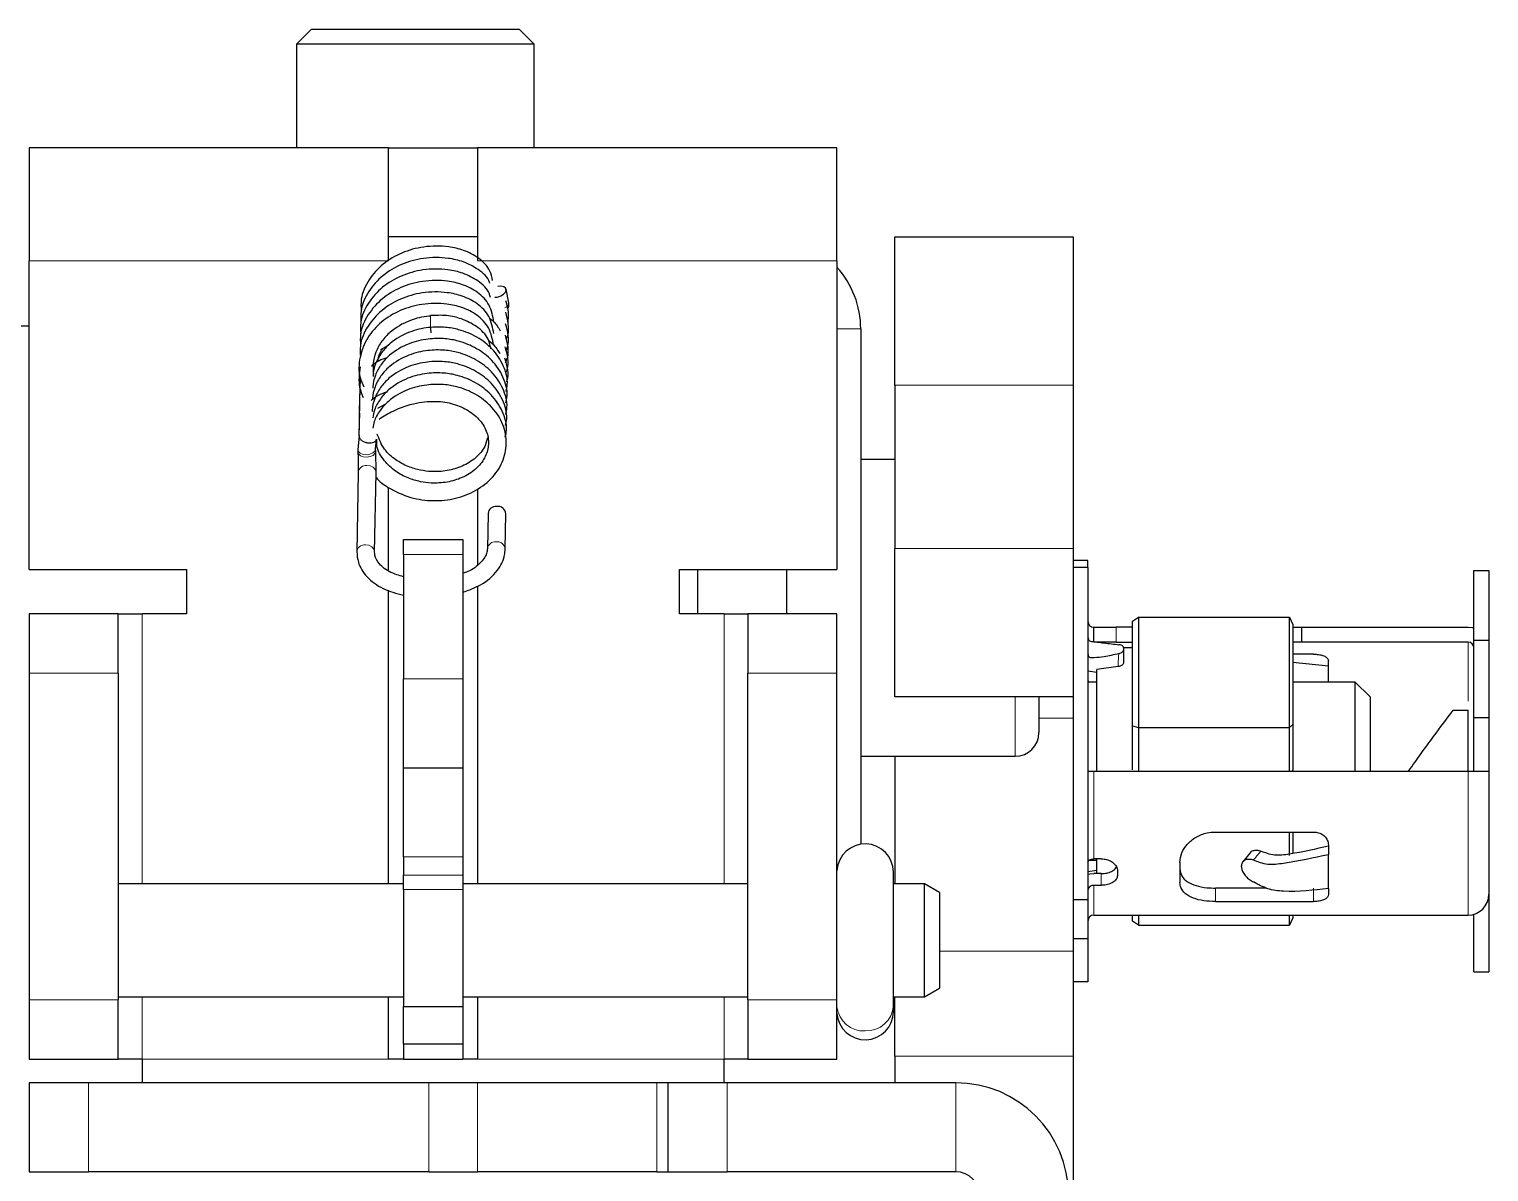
# Model space of a CAD drawing. Header units: millimetres. Extents: x -827 to 1057, y -90 to 1990.
# Drawn here: x -64.05 to -14.9, y -43.74 to -5.24 of the extents above; entities that cross this region are included whole.
import ezdxf

# ---------------------------------------------------------------- set-up
doc = ezdxf.new("R2010")
doc.units = ezdxf.units.MM

msp = doc.modelspace()

# ---------------------------------------------------------------- linework, layer by layer
at = {"color": 7, "linetype": 'Continuous', "lineweight": 25}
for p, q in [((-54.545, -5.237), (-55.045, -5.737)), ((-54.545, -5.237), (-50.741, -5.237)), ((-50.741, -5.237), (-47.545, -5.237)), ((-47.045, -5.737), (-47.545, -5.237)), ((-55.045, -5.737), (-55.045, -9.237)), ((-50.697, -5.737), (-55.045, -5.737)), ((-47.045, -5.737), (-50.697, -5.737)), ((-47.045, -9.237), (-47.045, -5.737)), ((-51.945, -9.237), (-64.045, -9.237)), ((-64.045, -9.237), (-64.045, -13.037)), ((-51.945, -13.037), (-51.945, -9.237)), ((-51.945, -9.237), (-48.945, -9.237)), ((-36.845, -9.237), (-48.945, -9.237)), ((-48.945, -9.237), (-48.945, -13.037)), ((-36.845, -13.037), (-36.845, -9.237)), ((-48.945, -12.237), (-51.945, -12.237)), ((-34.895, -12.237), (-28.895, -12.237)), ((-34.895, -17.237), (-34.895, -12.237)), ((-28.895, -12.237), (-28.895, -17.237)), ((-64.045, -23.437), (-64.045, -13.037)), ((-36.845, -13.037), (-36.845, -23.437)), ((-47.898, -14.468), (-47.988, -13.991)), ((-47.894, -14.549), (-47.898, -14.468)), ((-47.891, -14.589), (-47.894, -14.549)), ((-64.545, -15.237), (-64.045, -15.237)), ((-36.045, -15.337), (-36.045, -32.7)), ((-52.21, -16.033), (-51.946, -15.887)), ((-52.905, -17.005), (-52.925, -17.694)), ((-52.912, -17.392), (-52.931, -18.085)), ((-34.895, -17.237), (-34.895, -22.737)), ((-28.895, -17.237), (-28.895, -22.737)), ((-52.926, -18.165), (-52.943, -18.867)), ((-52.919, -17.778), (-52.936, -18.429)), ((-52.308, -18.011), (-52.038, -17.857)), ((-52.933, -18.551), (-52.942, -18.937)), ((-52.938, -18.926), (-52.982, -19.409)), ((-52.383, -19.382), (-52.354, -19.063)), ((-52.982, -19.409), (-52.979, -19.489)), ((-52.379, -19.462), (-52.383, -19.382)), ((-34.895, -19.737), (-36.045, -19.737)), ((-52.966, -20.169), (-53.014, -22.845)), ((-52.414, -22.856), (-52.366, -20.18)), ((-51.945, -23.481), (-51.945, -20.679)), ((-48.945, -20.725), (-48.945, -23.282)), ((-48.596, -21.553), (-48.617, -22.743)), ((-48.017, -22.753), (-47.996, -21.564)), ((-51.445, -22.437), (-49.445, -22.437)), ((-51.445, -22.937), (-51.445, -22.437)), ((-49.445, -22.437), (-49.445, -22.937)), ((-51.445, -22.937), (-51.445, -27.121)), ((-49.445, -22.937), (-49.445, -27.121)), ((-48.617, -22.729), (-48.617, -22.743)), ((-34.895, -27.737), (-34.895, -22.737)), ((-28.895, -22.737), (-28.895, -27.737)), ((-64.045, -23.437), (-58.745, -23.437)), ((-58.745, -23.437), (-58.745, -24.937)), ((-42.145, -23.437), (-36.845, -23.437)), ((-42.145, -24.937), (-42.145, -23.437)), ((-41.545, -23.437), (-41.545, -24.937)), ((-38.545, -23.437), (-38.545, -24.937)), ((-28.395, -23.137), (-28.895, -23.137)), ((-28.395, -23.379), (-28.895, -23.379)), ((-28.395, -23.379), (-28.395, -23.137)), ((-28.395, -23.379), (-28.395, -34.559)), ((-15.395, -23.479), (-14.895, -23.479)), ((-15.395, -25.821), (-15.395, -23.479)), ((-14.895, -23.479), (-14.895, -25.821)), ((-48.945, -24.001), (-48.945, -34.037)), ((-51.945, -34.037), (-51.945, -24.142)), ((-61.045, -24.937), (-64.045, -24.937)), ((-64.045, -24.937), (-64.045, -26.937)), ((-61.045, -26.937), (-61.045, -24.937)), ((-61.045, -24.937), (-60.245, -24.937)), ((-58.745, -24.937), (-60.245, -24.937)), ((-40.645, -24.937), (-42.145, -24.937)), ((-40.645, -24.937), (-39.845, -24.937)), ((-36.845, -24.937), (-39.845, -24.937)), ((-39.845, -24.937), (-39.845, -26.937)), ((-36.845, -26.937), (-36.845, -24.937)), ((-26.895, -25.186), (-26.695, -25.044)), ((-26.695, -25.044), (-26.695, -28.768)), ((-26.695, -25.044), (-21.611, -25.044)), ((-21.611, -28.768), (-21.611, -25.044)), ((-21.611, -25.044), (-21.495, -25.291)), ((-28.195, -25.887), (-28.195, -25.387)), ((-28.195, -25.387), (-27.445, -25.387)), ((-26.895, -25.387), (-27.445, -25.387)), ((-26.895, -28.71), (-26.895, -25.186)), ((-21.495, -25.291), (-21.495, -28.668)), ((-21.495, -25.387), (-21.195, -25.387)), ((-21.195, -25.887), (-21.195, -25.387)), ((-21.195, -25.387), (-15.595, -25.387)), ((-27.445, -25.887), (-28.195, -25.887)), ((-27.445, -25.887), (-26.895, -25.887)), ((-21.195, -25.887), (-21.495, -25.887)), ((-15.595, -25.887), (-21.195, -25.887)), ((-15.395, -25.821), (-14.895, -25.821)), ((-15.395, -28.431), (-15.395, -25.821)), ((-14.895, -25.821), (-14.895, -28.431)), ((-27.195, -26.074), (-27.195, -26.149)), ((-26.895, -26.087), (-27.195, -26.087)), ((-20.795, -26.294), (-21.495, -26.294)), ((-20.295, -26.696), (-20.295, -26.532)), ((-64.045, -26.937), (-64.045, -37.937)), ((-61.045, -26.937), (-61.045, -37.937)), ((-39.845, -37.937), (-39.845, -26.937)), ((-36.845, -37.937), (-36.845, -26.937)), ((-28.395, -26.86), (-28.095, -26.904)), ((-27.381, -26.714), (-28.095, -26.814)), ((-28.095, -30.237), (-28.095, -26.814)), ((-20.295, -26.696), (-21.495, -26.577)), ((-20.295, -27.237), (-20.295, -26.696)), ((-51.445, -30.121), (-51.445, -27.121)), ((-49.445, -27.121), (-49.445, -30.121)), ((-28.095, -27.237), (-28.395, -27.237)), ((-19.395, -27.237), (-21.495, -27.237)), ((-18.895, -27.737), (-19.395, -27.237)), ((-19.395, -30.237), (-19.395, -27.237)), ((-28.895, -27.737), (-34.895, -27.737)), ((-30.045, -27.737), (-30.045, -28.937)), ((-28.895, -27.737), (-28.895, -28.449)), ((-18.895, -27.737), (-18.895, -30.237)), ((-28.895, -28.449), (-28.895, -36.307)), ((-16.095, -28.187), (-15.595, -28.187)), ((-15.395, -28.431), (-14.895, -28.431)), ((-15.395, -30.237), (-15.395, -28.431)), ((-14.895, -28.431), (-14.895, -30.237)), ((-26.895, -30.19), (-26.895, -28.71)), ((-26.895, -28.71), (-26.695, -28.768)), ((-26.695, -28.768), (-26.695, -30.237)), ((-26.695, -28.768), (-21.611, -28.768)), ((-21.611, -28.768), (-21.495, -28.668)), ((-21.611, -30.237), (-21.611, -28.768)), ((-21.495, -28.668), (-21.495, -30.208)), ((-36.045, -29.737), (-30.845, -29.737)), ((-34.895, -29.737), (-34.895, -34.037)), ((-51.445, -30.121), (-49.445, -30.121)), ((-51.445, -33.121), (-51.445, -30.121)), ((-49.445, -30.121), (-49.445, -33.121)), ((-28.395, -30.237), (-28.195, -30.237)), ((-28.195, -30.237), (-17.595, -30.237)), ((-21.524, -30.237), (-21.495, -30.208)), ((-17.595, -30.237), (-15.595, -30.237)), ((-15.595, -30.237), (-14.895, -30.237)), ((-14.895, -30.237), (-14.895, -34.387)), ((-24.095, -32.287), (-20.795, -32.287)), ((-21.611, -33.077), (-21.611, -32.287)), ((-21.495, -32.287), (-21.495, -33.016)), ((-20.295, -32.729), (-20.295, -33.054)), ((-51.445, -33.121), (-51.445, -33.738)), ((-49.445, -33.121), (-49.445, -33.738)), ((-28.354, -33.237), (-28.095, -33.237)), ((-27.945, -33.189), (-28.195, -33.189)), ((-28.095, -33.688), (-28.095, -33.189)), ((-25.295, -33.31), (-25.295, -33.989)), ((-22.946, -32.998), (-23.178, -33.292)), ((-22.905, -32.954), (-22.942, -33.001)), ((-20.295, -34.185), (-20.295, -33.054)), ((-51.445, -34.221), (-51.445, -33.738)), ((-49.445, -33.738), (-49.445, -34.221)), ((-34.947, -38.126), (-34.947, -33.638)), ((-28.395, -33.613), (-28.095, -33.57)), ((-27.945, -33.688), (-28.195, -33.688)), ((-27.395, -33.607), (-27.395, -33.725)), ((-23.222, -33.458), (-23.222, -33.429)), ((-64.045, -34.037), (-64.048, -34.037)), ((-51.445, -34.037), (-61.045, -34.037)), ((-51.445, -34.221), (-51.445, -38.163)), ((-39.845, -34.037), (-49.445, -34.037)), ((-49.445, -34.221), (-49.445, -38.163)), ((-33.895, -34.037), (-34.947, -34.037)), ((-33.395, -34.326), (-33.895, -34.037)), ((-33.895, -35.937), (-33.895, -34.037)), ((-33.395, -34.326), (-33.395, -35.937)), ((-27.945, -34.085), (-28.195, -34.085)), ((-22.376, -34.179), (-24.095, -34.179)), ((-20.295, -34.185), (-20.295, -34.398)), ((-14.895, -34.387), (-14.895, -36.995)), ((-28.895, -34.559), (-28.395, -34.559)), ((-28.395, -34.559), (-28.395, -35.87)), ((-24.095, -34.632), (-20.795, -34.632)), ((-28.195, -35.087), (-21.195, -35.087)), ((-26.895, -35.287), (-26.895, -35.087)), ((-26.695, -35.43), (-26.895, -35.287)), ((-26.695, -35.087), (-26.695, -35.43)), ((-21.611, -35.43), (-21.611, -35.087)), ((-21.495, -35.183), (-21.611, -35.43)), ((-21.495, -35.087), (-21.495, -35.183)), ((-21.195, -35.087), (-15.595, -35.087)), ((-15.395, -36.995), (-15.395, -35.058)), ((-28.895, -35.87), (-28.395, -35.87)), ((-28.395, -35.87), (-28.395, -37.337)), ((-26.695, -35.43), (-21.611, -35.43)), ((-33.895, -37.837), (-33.895, -35.937)), ((-33.395, -35.937), (-33.395, -37.548)), ((-28.895, -36.307), (-28.895, -39.843)), ((-28.395, -37.337), (-28.895, -37.337)), ((-15.395, -36.995), (-14.895, -36.995)), ((-64.048, -37.837), (-64.045, -37.837)), ((-61.045, -37.837), (-51.445, -37.837)), ((-51.945, -39.937), (-51.945, -37.837)), ((-49.445, -37.837), (-39.845, -37.837)), ((-48.945, -37.837), (-48.945, -39.937)), ((-34.947, -37.837), (-33.895, -37.837)), ((-34.895, -39.843), (-34.895, -37.837)), ((-33.895, -37.837), (-33.395, -37.548)), ((-64.045, -37.937), (-64.045, -39.937)), ((-61.045, -39.937), (-61.045, -37.937)), ((-51.445, -38.163), (-49.445, -38.163)), ((-51.445, -39.437), (-51.445, -38.163)), ((-49.445, -38.163), (-49.445, -39.437)), ((-39.845, -37.937), (-39.845, -39.937)), ((-36.845, -39.937), (-36.845, -37.937)), ((-34.947, -38.338), (-34.947, -38.126)), ((-49.445, -39.437), (-51.445, -39.437)), ((-51.445, -39.437), (-51.445, -39.937)), ((-49.445, -39.437), (-49.445, -39.937)), ((-64.045, -39.937), (-61.045, -39.937)), ((-60.245, -39.937), (-61.045, -39.937)), ((-60.245, -39.937), (-60.245, -40.737)), ((-51.445, -39.937), (-51.945, -39.937)), ((-51.445, -39.937), (-49.445, -39.937)), ((-48.945, -39.937), (-49.445, -39.937)), ((-40.645, -40.737), (-40.645, -39.937)), ((-39.845, -39.937), (-40.645, -39.937)), ((-39.845, -39.937), (-36.845, -39.937)), ((-34.895, -39.843), (-34.895, -40.737)), ((-28.895, -39.843), (-28.895, -44.46)), ((-64.045, -40.737), (-64.045, -43.737)), ((-62.045, -40.737), (-64.045, -40.737)), ((-50.586, -40.737), (-62.045, -40.737)), ((-48.948, -40.737), (-50.586, -40.737)), ((-42.907, -40.737), (-48.948, -40.737)), ((-42.545, -40.737), (-42.907, -40.737)), ((-42.545, -40.737), (-42.545, -43.737)), ((-40.545, -40.737), (-42.545, -40.737)), ((-32.845, -40.737), (-40.545, -40.737)), ((-64.045, -43.737), (-62.045, -43.737)), ((-50.586, -43.737), (-62.045, -43.737)), ((-50.586, -43.737), (-48.948, -43.737)), ((-42.907, -43.737), (-48.948, -43.737)), ((-42.907, -43.737), (-42.545, -43.737)), ((-42.545, -43.737), (-40.545, -43.737)), ((-32.845, -43.737), (-40.545, -43.737))]:
    msp.add_line(p, q, dxfattribs=at)
at = {"color": 8, "linetype": 'Continuous', "lineweight": 18}
for p, q in [((-64.045, -13.037), (-51.945, -13.037)), ((-48.945, -13.037), (-36.845, -13.037)), ((-36.845, -15.337), (-36.045, -15.337)), ((-28.895, -17.237), (-34.895, -17.237)), ((-49.445, -22.937), (-51.445, -22.937)), ((-34.895, -22.737), (-28.895, -22.737)), ((-60.245, -24.937), (-60.245, -34.037)), ((-40.645, -34.037), (-40.645, -24.937)), ((-27.445, -25.387), (-27.445, -25.887)), ((-15.595, -27.878), (-15.595, -25.887)), ((-64.045, -26.937), (-61.045, -26.937)), ((-39.845, -26.937), (-36.845, -26.937)), ((-51.445, -27.121), (-49.445, -27.121)), ((-30.845, -29.737), (-30.845, -27.737)), ((-28.895, -28.449), (-30.045, -28.449)), ((-28.195, -30.237), (-28.195, -33.189)), ((-15.595, -35.087), (-15.595, -30.237)), ((-49.445, -33.121), (-51.445, -33.121)), ((-51.445, -33.738), (-49.445, -33.738)), ((-27.945, -34.085), (-27.945, -33.688)), ((-49.445, -34.221), (-51.445, -34.221)), ((-28.195, -34.085), (-28.195, -35.087)), ((-24.095, -34.179), (-24.095, -34.632)), ((-20.795, -34.632), (-20.795, -34.179)), ((-33.395, -36.307), (-28.895, -36.307)), ((-60.245, -37.837), (-60.245, -39.937)), ((-40.645, -39.937), (-40.645, -37.837)), ((-61.045, -37.937), (-64.045, -37.937)), ((-36.845, -37.937), (-39.845, -37.937)), ((-60.245, -39.937), (-51.945, -39.937)), ((-48.945, -39.937), (-40.645, -39.937)), ((-28.895, -39.843), (-34.895, -39.843)), ((-62.045, -43.737), (-62.045, -40.737)), ((-50.586, -40.737), (-50.586, -43.737)), ((-48.948, -43.737), (-48.948, -40.737)), ((-42.907, -40.737), (-42.907, -43.737)), ((-40.545, -43.737), (-40.545, -40.737)), ((-32.845, -43.737), (-32.845, -40.737))]:
    msp.add_line(p, q, dxfattribs=at)
at = {"color": 7, "linetype": 'Continuous', "lineweight": 25, "flags": 128}
for points in [[(-48.366, -14.272), (-48.276, -14.264), (-48.165, -14.227), (-48.07, -14.169), (-48.006, -14.098), (-47.983, -14.025), (-48.004, -13.961), (-48.066, -13.916), (-48.159, -13.898), (-48.27, -13.907), (-48.27, -13.907)], [(-15.595, -25.387), (-15.458, -25.4), (-15.395, -25.416)], [(-28.395, -33.311), (-28.391, -33.287), (-28.38, -33.264), (-28.361, -33.243), (-28.336, -33.225), (-28.306, -33.21), (-28.272, -33.199), (-28.234, -33.192), (-28.195, -33.189)], [(-28.395, -33.711), (-28.332, -33.699), (-28.195, -33.688)]]:
    msp.add_lwpolyline(points, dxfattribs=at)
at = {"color": 8, "linetype": 'Continuous', "lineweight": 18, "flags": 128}
for points in [[(-52.982, -19.409), (-52.961, -19.47), (-52.897, -19.526), (-52.8, -19.563), (-52.686, -19.574)], [(-52.979, -19.49), (-52.957, -19.55), (-52.893, -19.607), (-52.797, -19.643), (-52.682, -19.654)], [(-52.686, -19.574), (-52.571, -19.557), (-52.473, -19.516), (-52.407, -19.457), (-52.383, -19.388), (-52.383, -19.382)], [(-52.682, -19.654), (-52.567, -19.638), (-52.469, -19.597), (-52.403, -19.537), (-52.379, -19.469), (-52.379, -19.462)], [(-52.677, -19.934), (-52.561, -19.949), (-52.462, -19.999), (-52.393, -20.076), (-52.366, -20.168), (-52.366, -20.18)], [(-52.725, -22.61), (-52.61, -22.625), (-52.51, -22.675), (-52.441, -22.752), (-52.414, -22.844), (-52.414, -22.854)]]:
    msp.add_lwpolyline(points, dxfattribs=at)
at = {"color": 7, "linetype": 'Continuous', "lineweight": 25}
for centre, radius, start, end in [((-39.145, -15.337), 3.1, 0, 42.1034), ((-49.21, -15.278), 1.321, 180.0381, 188.145), ((-48.327, -21.588), 0.271, 85.7342, 172.6885), ((-48.27, -21.59), 0.275, 5.4442, 97.7621), ((-28.195, -25.187), 0.2, 180, 270), ((-15.595, -26.087), 0.2, 360, 90), ((-28.296, -27.156), 0.0996, 183.9279, 234.4668), ((-30.845, -28.937), 0.8, 270, 360), ((-35.897, -33.638), 0.95, 0, 176.4386), ((-28.214, -34.267), 0.183, 84.1876, 172.6661), ((-15.595, -34.387), 0.7, 270, 0), ((-28.195, -35.287), 0.2, 90, 180), ((-35.897, -38.338), 0.95, 183.5614, 0), ((-32.845, -44.537), 3.8, 360, 90), ((-32.845, -44.537), 0.8, 0, 90)]:
    msp.add_arc(centre, radius, start, end, dxfattribs=at)
at = {"color": 8, "linetype": 'Continuous', "lineweight": 18}
for centre, radius, start, end in [((-48.078, -14.452), 0.181, 283.9059, 354.8614), ((-48.03, -14.55), 0.136, 306.9951, 0.3431), ((-44.534, -15.013), 6.004, 178.959, 182.5439), ((-52.697, -20.204), 0.271, 85.7342, 172.6885), ((-52.745, -22.88), 0.271, 85.7356, 172.6709), ((-48.348, -22.78), 0.274, 86.0004, 169.2855), ((-48.291, -22.78), 0.275, 5.4536, 97.7613), ((-35.936, -38.076), 0.915, 186.4958, 272.46), ((-35.856, -38.081), 0.91, 267.4181, 357.1613)]:
    msp.add_arc(centre, radius, start, end, dxfattribs=at)
at = {"color": 7, "linetype": 'Continuous', "lineweight": 25}
for points, knots in [([(-48.444, -13.703), (-48.466, -13.594), (-48.526, -13.296), (-48.883, -12.945), (-49.38, -12.682), (-50.011, -12.534), (-50.744, -12.538), (-51.51, -12.749), (-52.156, -13.132), (-52.634, -13.674), (-52.893, -14.237), (-52.875, -14.603), (-52.868, -14.737)], [0, 0, 0, 0, 0.060984, 0.166578, 0.261148, 0.340769, 0.466556, 0.580637, 0.694456, 0.810273, 0.930746, 1, 1, 1, 1]), ([(-48.534, -13.799), (-48.536, -13.789), (-48.589, -13.596), (-48.902, -13.333), (-49.39, -13.067), (-50.024, -12.921), (-50.755, -12.925), (-51.521, -13.137), (-52.167, -13.522), (-52.643, -14.064), (-52.9, -14.621), (-52.881, -14.98), (-52.875, -15.106)], [0, 0, 0, 0, 0.006133, 0.118338, 0.2188, 0.30339, 0.437085, 0.558298, 0.679195, 0.8023, 0.930319, 1, 1, 1, 1]), ([(-48.396, -15.109), (-48.433, -14.91), (-48.505, -14.521), (-48.911, -14.095), (-49.415, -13.838), (-50.047, -13.692), (-50.78, -13.699), (-51.544, -13.914), (-52.188, -14.301), (-52.662, -14.845), (-52.915, -15.401), (-52.895, -15.758), (-52.889, -15.883)], [0, 0, 0, 0, 0.105633, 0.206699, 0.297136, 0.373302, 0.493784, 0.602944, 0.711752, 0.822704, 0.93802, 1, 1, 1, 1]), ([(-48.517, -14.275), (-48.527, -14.233), (-48.583, -14.007), (-48.909, -13.715), (-49.402, -13.452), (-50.036, -13.306), (-50.768, -13.312), (-51.533, -13.526), (-52.178, -13.911), (-52.653, -14.454), (-52.907, -15.011), (-52.888, -15.369), (-52.882, -15.495)], [0, 0, 0, 0, 0.024449, 0.134638, 0.233267, 0.316321, 0.447647, 0.56667, 0.685347, 0.806277, 0.931998, 1, 1, 1, 1]), ([(-48.403, -15.496), (-48.44, -15.296), (-48.514, -14.905), (-48.922, -14.479), (-49.427, -14.223), (-50.059, -14.078), (-50.792, -14.086), (-51.556, -14.303), (-52.199, -14.69), (-52.671, -15.235), (-52.923, -15.791), (-52.903, -16.148), (-52.895, -16.272)], [0, 0, 0, 0, 0.106226, 0.207272, 0.297665, 0.373803, 0.494292, 0.60342, 0.712163, 0.823129, 0.938424, 1, 1, 1, 1]), ([(-48.41, -15.882), (-48.448, -15.681), (-48.523, -15.29), (-48.932, -14.864), (-49.438, -14.608), (-50.071, -14.464), (-50.804, -14.474), (-51.568, -14.691), (-52.207, -15.08), (-52.69, -15.626), (-52.938, -16.28), (-52.968, -16.868), (-52.826, -17.186), (-52.779, -17.29)], [0, 0, 0, 0, 0.096474, 0.187715, 0.269314, 0.338055, 0.446879, 0.54541, 0.643562, 0.743794, 0.847905, 0.950346, 1, 1, 1, 1]), ([(-47.923, -15.134), (-47.912, -15.017), (-47.888, -14.768), (-47.955, -14.521), (-47.991, -14.389)], [0, 0, 0, 0, 0.468673, 1, 1, 1, 1]), ([(-50.536, -14.902), (-50.553, -14.903), (-50.791, -14.917), (-51.277, -15.044), (-51.825, -15.355), (-52.189, -15.749), (-52.39, -16.117), (-52.477, -16.511), (-52.462, -16.743), (-52.454, -16.859)], [0, 0, 0, 0, 0.0151801, 0.2174139, 0.4505766, 0.582747, 0.7207301, 0.8592406, 1, 1, 1, 1]), ([(-48.491, -16.021), (-48.516, -15.906), (-48.582, -15.603), (-48.947, -15.248), (-49.449, -14.995), (-49.988, -14.862), (-50.351, -14.88), (-50.534, -14.889)], [0, 0, 0, 0, 0.151607, 0.400003, 0.622084, 0.809197, 1, 1, 1, 1]), ([(-48.511, -14.996), (-48.476, -15.026), (-48.337, -15.145), (-48.251, -15.288), (-48.186, -15.396)], [0, 0, 0, 0, 0.248613, 1, 1, 1, 1]), ([(-47.979, -16.042), (-47.964, -16.008), (-47.844, -15.729), (-47.93, -15.427), (-48.005, -15.163)], [0, 0, 0, 0, 0.124356, 1, 1, 1, 1]), ([(-47.972, -15.658), (-47.957, -15.624), (-47.889, -15.468), (-47.905, -15.163), (-47.967, -14.905), (-47.998, -14.776)], [0, 0, 0, 0, 0.121305, 0.558409, 1, 1, 1, 1]), ([(-47.994, -17.825), (-47.977, -17.749), (-47.911, -17.459), (-48.061, -16.95), (-48.423, -16.396), (-48.96, -15.981), (-49.519, -15.748), (-50.074, -15.65), (-50.641, -15.66), (-51.301, -15.815), (-51.847, -16.133), (-52.211, -16.528), (-52.405, -16.895), (-52.48, -17.183), (-52.476, -17.317), (-52.475, -17.335)], [0, 0, 0, 0, 0.0397587, 0.1514223, 0.2608984, 0.3596067, 0.4570721, 0.5220505, 0.602454, 0.6952907, 0.8024762, 0.863214, 0.9266001, 0.9902057, 1, 1, 1, 1]), ([(-47.987, -17.44), (-47.97, -17.365), (-47.904, -17.076), (-48.052, -16.567), (-48.413, -16.013), (-48.949, -15.597), (-49.507, -15.363), (-50.061, -15.264), (-50.629, -15.273), (-51.289, -15.427), (-51.835, -15.744), (-52.201, -16.139), (-52.395, -16.505), (-52.471, -16.793), (-52.467, -16.927), (-52.466, -16.945)], [0, 0, 0, 0, 0.039358, 0.151046, 0.260583, 0.359351, 0.456825, 0.521824, 0.60227, 0.695179, 0.802373, 0.863126, 0.926539, 0.990184, 1, 1, 1, 1]), ([(-48.581, -15.717), (-48.528, -15.761), (-48.366, -15.896), (-48.267, -16.06), (-48.2, -16.169)], [0, 0, 0, 0, 0.3291409, 1, 1, 1, 1]), ([(-48.006, -16.478), (-47.983, -16.426), (-47.853, -16.131), (-47.941, -15.812), (-48.012, -15.549)], [0, 0, 0, 0, 0.1769225, 1, 1, 1, 1]), ([(-48.001, -18.21), (-47.984, -18.133), (-47.918, -17.843), (-48.069, -17.333), (-48.433, -16.78), (-48.971, -16.365), (-49.531, -16.133), (-50.086, -16.036), (-50.653, -16.047), (-51.313, -16.203), (-51.858, -16.522), (-52.222, -16.918), (-52.414, -17.285), (-52.49, -17.573), (-52.484, -17.707), (-52.483, -17.725)], [0, 0, 0, 0, 0.0401594, 0.1517976, 0.2612129, 0.3598621, 0.4573196, 0.5222772, 0.6026376, 0.6954018, 0.8025801, 0.8633025, 0.9266611, 0.9902278, 1, 1, 1, 1]), ([(-52.298, -16.446), (-52.296, -16.379), (-52.29, -16.219), (-52.195, -16.077), (-52.14, -15.994)], [0, 0, 0, 0, 0.413792, 1, 1, 1, 1]), ([(-47.984, -16.788), (-47.972, -16.76), (-47.859, -16.49), (-47.943, -16.197), (-48.019, -15.936)], [0, 0, 0, 0, 0.104944, 1, 1, 1, 1]), ([(-52.898, -16.619), (-52.932, -16.85), (-52.984, -17.203), (-52.845, -17.536), (-52.796, -17.652)], [0, 0, 0, 0, 0.654086, 1, 1, 1, 1]), ([(-52.511, -16.59), (-52.508, -16.587), (-52.371, -16.421), (-52.18, -16.358), (-51.992, -16.296)], [0, 0, 0, 0, 0.019176, 1, 1, 1, 1]), ([(-48.008, -18.595), (-47.991, -18.518), (-47.926, -18.226), (-48.078, -17.715), (-48.443, -17.163), (-48.982, -16.749), (-49.542, -16.518), (-50.098, -16.422), (-50.665, -16.434), (-51.325, -16.591), (-51.869, -16.911), (-52.232, -17.307), (-52.424, -17.675), (-52.499, -17.963), (-52.492, -18.097), (-52.492, -18.115)], [0, 0, 0, 0, 0.0405596, 0.1521722, 0.2615267, 0.3601175, 0.4575669, 0.5225037, 0.6028209, 0.6955126, 0.8026843, 0.8633912, 0.9267224, 0.9902501, 1, 1, 1, 1]), ([(-47.968, -17.114), (-47.964, -17.104), (-47.864, -16.854), (-47.947, -16.583), (-48.026, -16.322)], [0, 0, 0, 0, 0.03738, 1, 1, 1, 1]), ([(-48.015, -18.98), (-47.997, -18.902), (-47.933, -18.609), (-48.086, -18.098), (-48.453, -17.546), (-48.993, -17.134), (-49.554, -16.903), (-50.11, -16.808), (-50.677, -16.821), (-51.336, -16.979), (-51.882, -17.3), (-52.239, -17.696), (-52.426, -18.031), (-52.462, -18.247), (-52.477, -18.337)], [0, 0, 0, 0, 0.04217, 0.157055, 0.269578, 0.371023, 0.471345, 0.538179, 0.620825, 0.716182, 0.826515, 0.889, 0.954175, 1, 1, 1, 1]), ([(-52.369, -20.338), (-52.365, -20.344), (-52.261, -20.48), (-51.877, -20.74), (-51.236, -21.042), (-50.438, -21.155), (-49.674, -21.071), (-48.971, -20.795), (-48.404, -20.345), (-48.048, -19.762), (-47.939, -19.117), (-48.085, -18.482), (-48.466, -17.93), (-49.004, -17.518), (-49.566, -17.288), (-50.122, -17.194), (-50.69, -17.208), (-51.348, -17.367), (-51.893, -17.689), (-52.249, -18.086), (-52.43, -18.407), (-52.464, -18.609), (-52.477, -18.684)], [0, 0, 0, 0, 0.001739, 0.04451, 0.111438, 0.17172, 0.231589, 0.292281, 0.355433, 0.417856, 0.478483, 0.541525, 0.603252, 0.6589, 0.713959, 0.750631, 0.795969, 0.848267, 0.908822, 0.94311, 0.978867, 1, 1, 1, 1]), ([(-52.53, -17.753), (-52.529, -17.752), (-52.39, -17.587), (-52.2, -17.523), (-52.011, -17.458)], [0, 0, 0, 0, 0.004308, 1, 1, 1, 1]), ([(-52.267, -18.372), (-52.113, -18.278), (-51.735, -18.048), (-51.187, -17.854), (-50.67, -17.782), (-50.247, -17.768), (-49.753, -17.845), (-49.237, -18.073), (-48.84, -18.412), (-48.605, -18.826), (-48.555, -19.267), (-48.688, -19.698), (-48.995, -20.077), (-49.441, -20.357), (-49.965, -20.516), (-50.453, -20.545), (-50.901, -20.488), (-51.314, -20.365), (-51.744, -20.134), (-52.121, -19.769), (-52.353, -19.378), (-52.343, -19.122), (-52.34, -19.049)], [0, 0, 0, 0, 0.057394, 0.141498, 0.174187, 0.201896, 0.256454, 0.310564, 0.365182, 0.421617, 0.477061, 0.530811, 0.586875, 0.64209, 0.692196, 0.74194, 0.774764, 0.814829, 0.860627, 0.913439, 0.975288, 1, 1, 1, 1]), ([(-52.933, -18.928), (-52.936, -18.934), (-52.948, -18.962), (-52.924, -19.021), (-52.862, -19.09), (-52.764, -19.147), (-52.687, -19.164), (-52.649, -19.173)], [0, 0, 0, 0, 0.07364, 0.30523, 0.53682, 0.76841, 1, 1, 1, 1]), ([(-52.649, -19.173), (-52.61, -19.176), (-52.533, -19.183), (-52.435, -19.157), (-52.369, -19.112), (-52.359, -19.071), (-52.355, -19.053)], [0, 0, 0, 0, 0.262071, 0.524142, 0.786214, 1, 1, 1, 1]), ([(-48.616, -19.004), (-48.639, -19.104), (-48.698, -19.351), (-48.994, -19.692), (-49.437, -19.972), (-49.962, -20.13), (-50.45, -20.158), (-50.898, -20.101), (-51.311, -19.977), (-51.737, -19.745), (-52.134, -19.381), (-52.261, -19.054), (-52.33, -18.877)], [0, 0, 0, 0, 0.079664, 0.195766, 0.310074, 0.413804, 0.516835, 0.584804, 0.667751, 0.762541, 0.871932, 1, 1, 1, 1]), ([(-52.979, -19.489), (-52.977, -19.543), (-52.972, -19.649), (-52.968, -19.837), (-52.965, -20.007), (-52.965, -20.115), (-52.966, -20.159), (-52.966, -20.169)], [0, 0, 0, 0, 0.241788, 0.476448, 0.71323, 0.929509, 1, 1, 1, 1]), ([(-52.366, -20.18), (-52.366, -20.134), (-52.365, -20.04), (-52.367, -19.845), (-52.372, -19.638), (-52.377, -19.521), (-52.379, -19.462)], [0, 0, 0, 0, 0.24318, 0.501797, 0.749272, 1, 1, 1, 1]), ([(-53.014, -22.845), (-53.005, -22.963), (-52.98, -23.268), (-52.69, -23.714), (-52.169, -24.109), (-51.682, -24.244), (-51.445, -24.31)], [0, 0, 0, 0, 0.171378, 0.44156, 0.728252, 1, 1, 1, 1]), ([(-51.445, -23.686), (-51.594, -23.641), (-51.943, -23.538), (-52.283, -23.254), (-52.407, -23.02), (-52.413, -22.891), (-52.414, -22.856)], [0, 0, 0, 0, 0.240048, 0.562087, 0.882317, 1, 1, 1, 1]), ([(-48.617, -22.743), (-48.623, -22.796), (-48.639, -22.947), (-48.831, -23.221), (-49.138, -23.471), (-49.389, -23.553), (-49.445, -23.571)], [0, 0, 0, 0, 0.19706, 0.559349, 0.901347, 1, 1, 1, 1]), ([(-49.445, -24.207), (-49.238, -24.133), (-48.76, -23.963), (-48.268, -23.52), (-48.041, -23.075), (-48.022, -22.82), (-48.017, -22.753)], [0, 0, 0, 0, 0.259805, 0.600472, 0.896035, 1, 1, 1, 1]), ([(-28.395, -25.699), (-28.394, -25.718), (-28.392, -25.754), (-28.375, -25.804), (-28.338, -25.853), (-28.268, -25.864), (-28.22, -25.87), (-28.195, -25.873)], [0, 0, 0, 0, 0.195302, 0.377541, 0.538909, 0.761383, 1, 1, 1, 1]), ([(-28.088, -25.887), (-28.009, -25.897), (-27.758, -25.928), (-27.518, -25.957), (-27.353, -25.976)], [0, 0, 0, 0, 0.3134573, 1, 1, 1, 1]), ([(-27.195, -26.074), (-27.197, -26.062), (-27.203, -26.037), (-27.243, -26.005), (-27.297, -25.985), (-27.337, -25.979), (-27.353, -25.976)], [0, 0, 0, 0, 0.266311, 0.549123, 0.829777, 1, 1, 1, 1]), ([(-28.395, -26.259), (-28.394, -26.277), (-28.392, -26.313), (-28.375, -26.361), (-28.337, -26.406), (-28.261, -26.408), (-28.1, -26.405), (-27.787, -26.372), (-27.518, -26.307), (-27.353, -26.268)], [0, 0, 0, 0, 0.0520515, 0.1006214, 0.143629, 0.208426, 0.2776636, 0.5586593, 1, 1, 1, 1]), ([(-27.353, -26.268), (-27.329, -26.261), (-27.28, -26.246), (-27.227, -26.212), (-27.199, -26.178), (-27.196, -26.157), (-27.195, -26.149)], [0, 0, 0, 0, 0.266331, 0.548449, 0.829136, 1, 1, 1, 1]), ([(-27.195, -26.149), (-27.195, -26.176), (-27.195, -26.247), (-27.195, -26.361), (-27.195, -26.478), (-27.195, -26.551), (-27.195, -26.581)], [0, 0, 0, 0, 0.190015, 0.497902, 0.793065, 1, 1, 1, 1]), ([(-20.795, -26.294), (-20.739, -26.297), (-20.626, -26.301), (-20.477, -26.338), (-20.364, -26.396), (-20.304, -26.464), (-20.298, -26.512), (-20.295, -26.532)], [0, 0, 0, 0, 0.214385, 0.428772, 0.643033, 0.856802, 1, 1, 1, 1]), ([(-27.272, -26.682), (-27.285, -26.688), (-27.317, -26.702), (-27.357, -26.709), (-27.381, -26.714)], [0, 0, 0, 0, 0.40435, 1, 1, 1, 1]), ([(-27.195, -26.581), (-27.198, -26.594), (-27.203, -26.62), (-27.236, -26.656), (-27.263, -26.676), (-27.272, -26.682)], [0, 0, 0, 0, 0.4045915, 0.8091756, 1, 1, 1, 1]), ([(-17.595, -30.237), (-17.315, -29.842), (-16.815, -29.138), (-16.315, -28.478), (-16.095, -28.187)], [0, 0, 0, 0, 0.559911, 1, 1, 1, 1]), ([(-15.595, -30.237), (-15.595, -29.842), (-15.595, -29.138), (-15.595, -28.478), (-15.595, -28.187)], [0, 0, 0, 0, 0.559866, 1, 1, 1, 1]), ([(-25.295, -33.31), (-25.283, -33.204), (-25.258, -32.991), (-25.058, -32.685), (-24.76, -32.445), (-24.422, -32.308), (-24.192, -32.293), (-24.095, -32.287)], [0, 0, 0, 0, 0.212833, 0.42585, 0.635542, 0.846587, 1, 1, 1, 1]), ([(-20.795, -32.287), (-20.739, -32.292), (-20.626, -32.302), (-20.477, -32.379), (-20.364, -32.492), (-20.304, -32.616), (-20.298, -32.697), (-20.295, -32.729)], [0, 0, 0, 0, 0.2144453, 0.4288931, 0.6432387, 0.8571881, 1, 1, 1, 1]), ([(-22.905, -32.954), (-22.898, -32.949), (-22.863, -32.923), (-22.778, -32.896), (-22.664, -32.901), (-22.592, -32.921), (-22.569, -32.928)], [0, 0, 0, 0, 0.0886958, 0.4577393, 0.8266943, 1, 1, 1, 1]), ([(-20.295, -32.763), (-20.724, -32.861), (-21.316, -32.995), (-22.13, -33.109), (-22.421, -32.989), (-22.569, -32.928)], [0, 0, 0, 0, 0.56666, 0.780905, 1, 1, 1, 1]), ([(-27.945, -33.189), (-27.883, -33.194), (-27.76, -33.204), (-27.595, -33.278), (-27.471, -33.386), (-27.405, -33.502), (-27.398, -33.577), (-27.395, -33.607)], [0, 0, 0, 0, 0.2143929, 0.4287887, 0.6430611, 0.8568545, 1, 1, 1, 1]), ([(-22.819, -33.235), (-22.868, -33.223), (-22.965, -33.199), (-23.09, -33.219), (-23.18, -33.279), (-23.218, -33.358), (-23.221, -33.413), (-23.222, -33.429)], [0, 0, 0, 0, 0.225867, 0.451734, 0.677598, 0.903479, 1, 1, 1, 1]), ([(-20.295, -33.054), (-20.794, -33.162), (-21.465, -33.307), (-22.359, -33.418), (-22.664, -33.297), (-22.819, -33.235)], [0, 0, 0, 0, 0.587693, 0.790818, 1, 1, 1, 1]), ([(-27.945, -33.688), (-27.883, -33.684), (-27.759, -33.677), (-27.597, -33.618), (-27.483, -33.544), (-27.451, -33.483), (-27.44, -33.461)], [0, 0, 0, 0, 0.2812395, 0.562484, 0.8435271, 1, 1, 1, 1]), ([(-27.395, -33.725), (-27.401, -33.767), (-27.413, -33.852), (-27.507, -33.96), (-27.646, -34.038), (-27.801, -34.079), (-27.904, -34.083), (-27.945, -34.085)], [0, 0, 0, 0, 0.214305, 0.42865, 0.642279, 0.856223, 1, 1, 1, 1]), ([(-25.295, -33.519), (-25.283, -33.605), (-25.258, -33.776), (-25.06, -33.97), (-24.764, -34.102), (-24.425, -34.169), (-24.194, -34.176), (-24.095, -34.179)], [0, 0, 0, 0, 0.212376, 0.424979, 0.633479, 0.843609, 1, 1, 1, 1]), ([(-23.222, -33.458), (-23.217, -33.5), (-23.208, -33.583), (-23.132, -33.718), (-23.022, -33.842), (-22.909, -33.924), (-22.84, -33.958), (-22.819, -33.968)], [0, 0, 0, 0, 0.225883, 0.451767, 0.67765, 0.903524, 1, 1, 1, 1]), ([(-24.095, -34.632), (-24.23, -34.627), (-24.5, -34.616), (-24.859, -34.525), (-25.128, -34.376), (-25.274, -34.189), (-25.289, -34.047), (-25.295, -33.989)], [0, 0, 0, 0, 0.2132377, 0.4264897, 0.6391595, 0.8495978, 1, 1, 1, 1]), ([(-20.295, -34.185), (-20.794, -34.248), (-21.465, -34.333), (-22.359, -34.228), (-22.664, -34.056), (-22.819, -33.968)], [0, 0, 0, 0, 0.587693, 0.790818, 1, 1, 1, 1]), ([(-20.295, -34.398), (-20.301, -34.426), (-20.311, -34.483), (-20.397, -34.553), (-20.524, -34.603), (-20.664, -34.629), (-20.758, -34.631), (-20.795, -34.632)], [0, 0, 0, 0, 0.214373, 0.428779, 0.642592, 0.856666, 1, 1, 1, 1])]:
    msp.add_open_spline(points, degree=3, knots=knots, dxfattribs=at)
at = {"color": 8, "linetype": 'Continuous', "lineweight": 18}
for points, knots in [([(-27.381, -26.714), (-27.379, -26.68), (-27.376, -26.603), (-27.369, -26.482), (-27.361, -26.368), (-27.355, -26.296), (-27.353, -26.268), (-27.353, -26.268)], [0, 0, 0, 0, 0.23003, 0.514952, 0.811013, 0.999883, 1, 1, 1, 1]), ([(-22.569, -32.928), (-22.589, -32.953), (-22.631, -33.004), (-22.699, -33.087), (-22.761, -33.164), (-22.803, -33.215), (-22.819, -33.235)], [0, 0, 0, 0, 0.246022, 0.497638, 0.810556, 1, 1, 1, 1])]:
    msp.add_open_spline(points, degree=3, knots=knots, dxfattribs=at)

doc.saveas('drawing.dxf')
